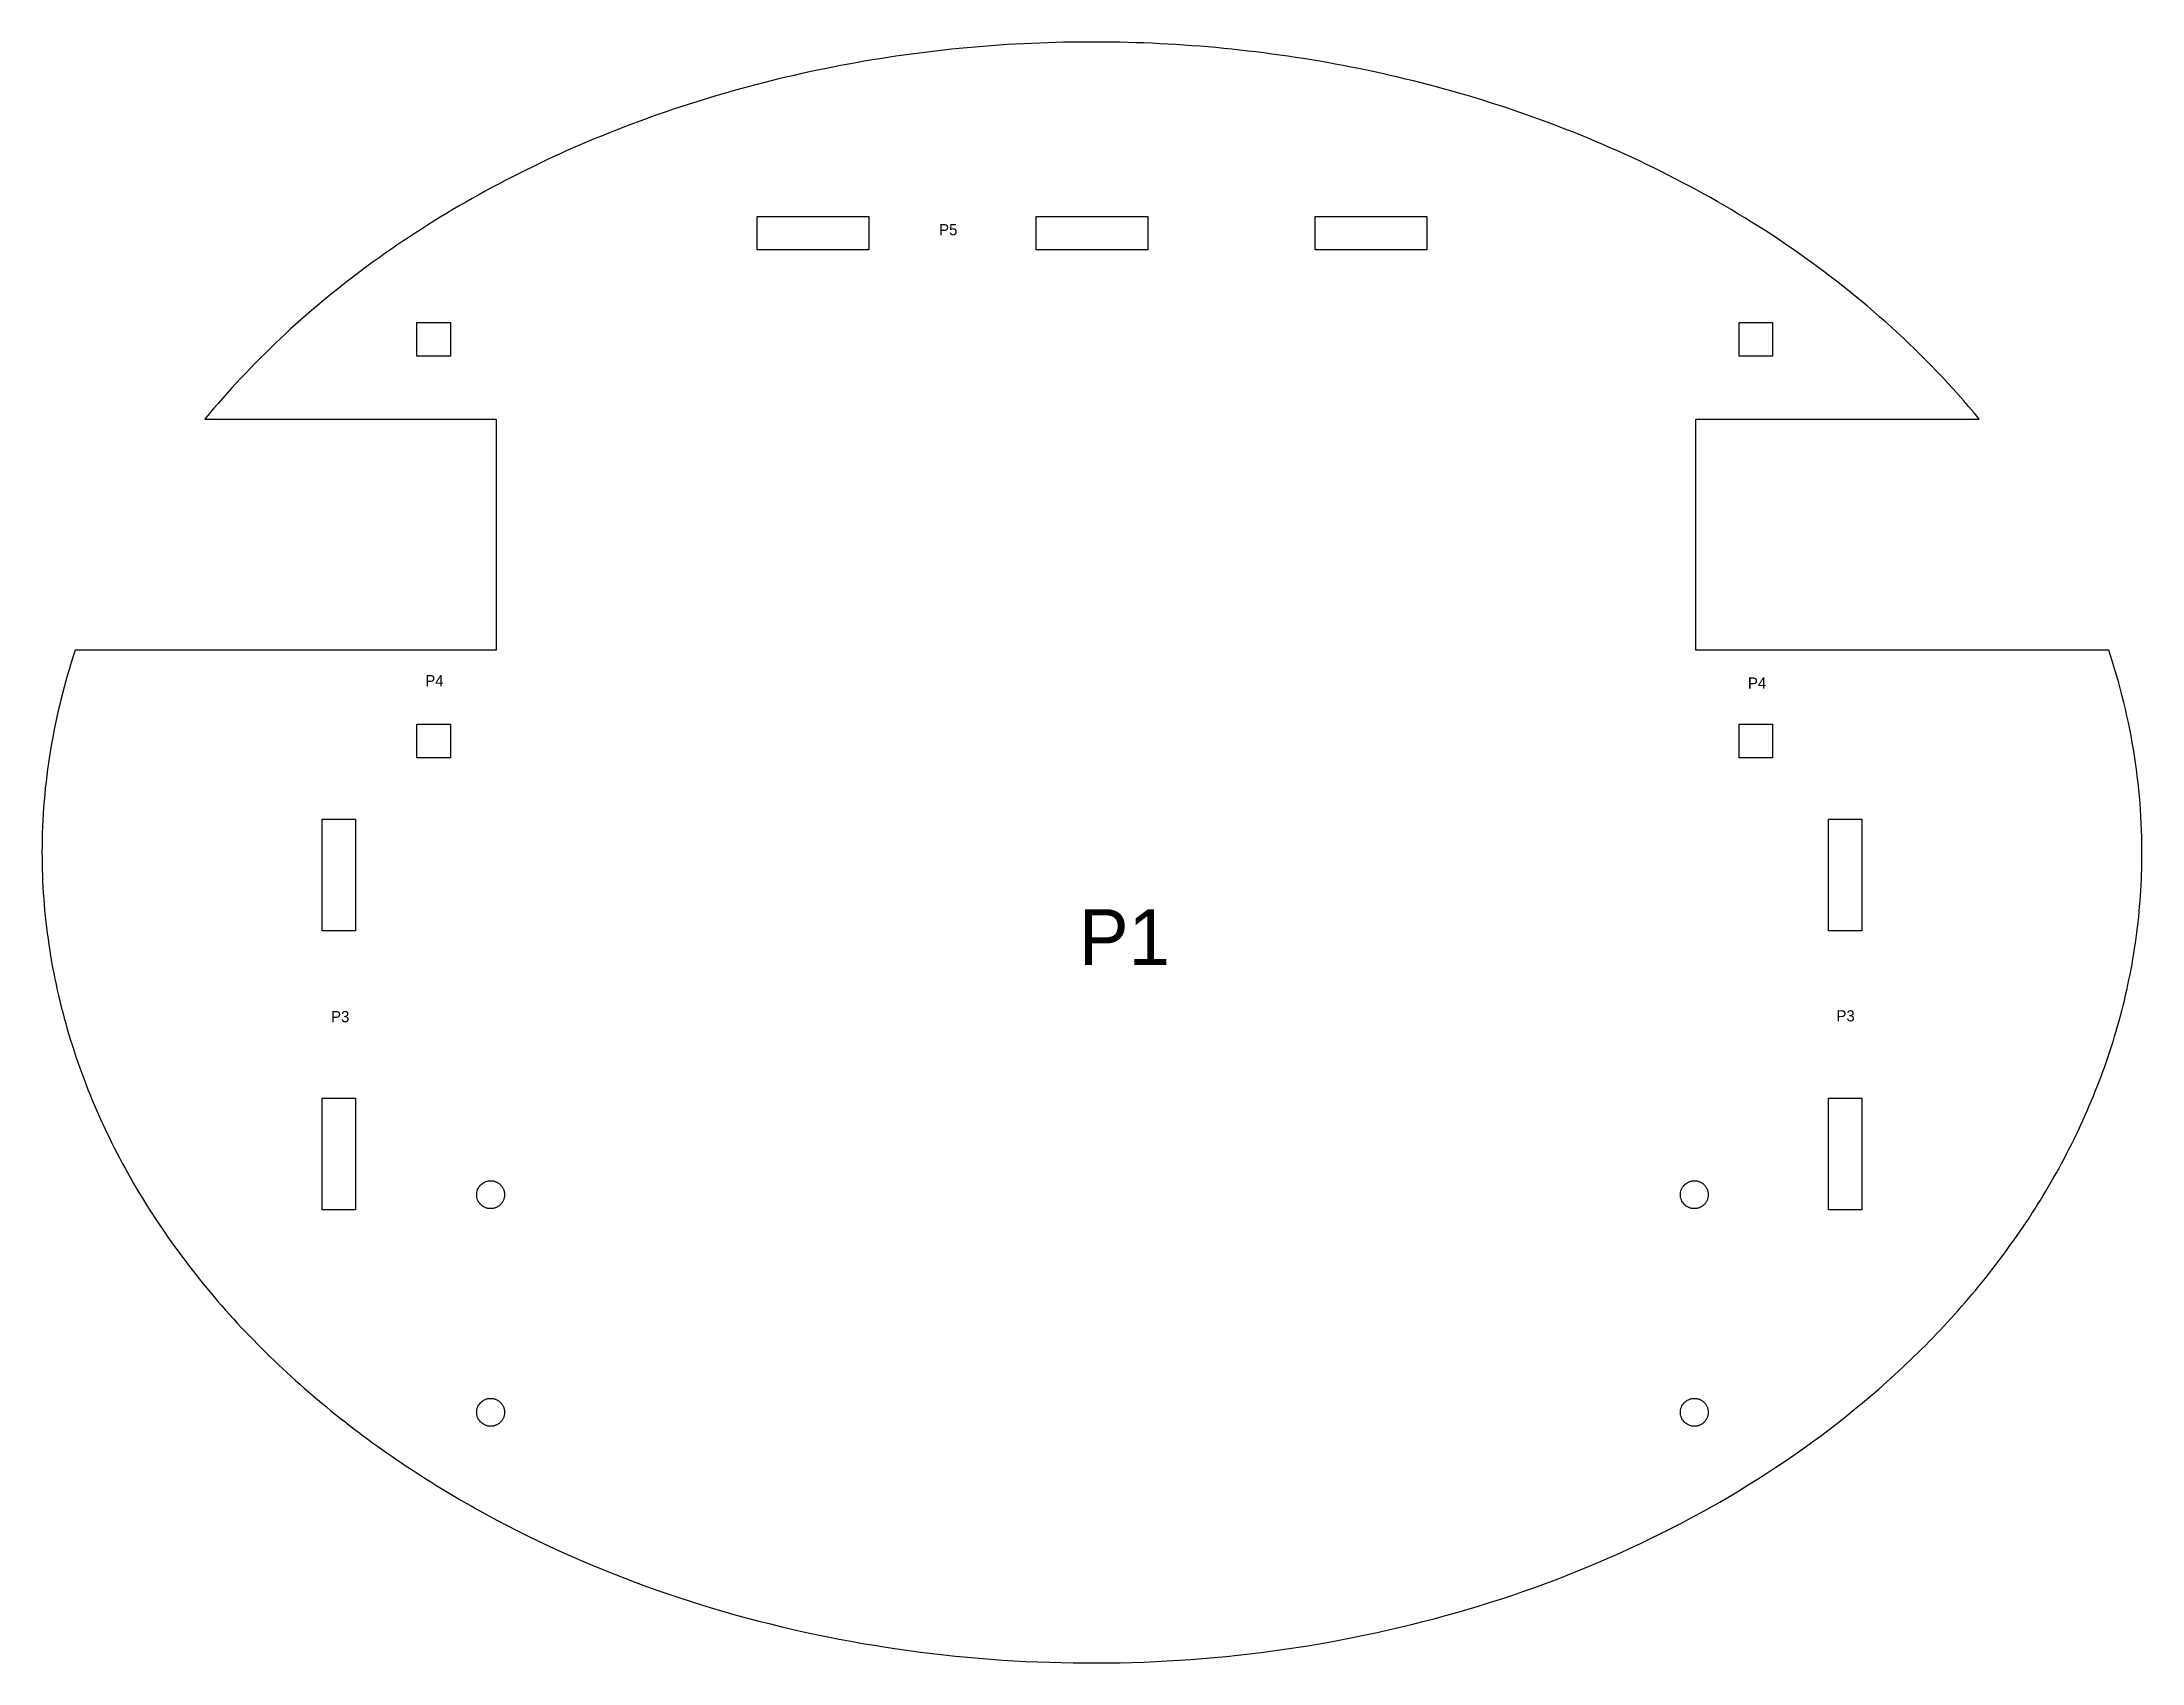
# Model space of a CAD drawing. Extents: x 6 to 383, y 13 to 303.
import ezdxf

# ---------------------------------------------------------------- set-up
doc = ezdxf.new("R2010")
doc.units = 0
doc.header["$MEASUREMENT"] = 0

msp = doc.modelspace()

# ---------------------------------------------------------------- linework, layer by layer
for p, q in [((163.44, 301.27), (162.02, 301.08)), ((164.87, 301.45), (163.44, 301.27)), ((166.3, 301.62), (164.87, 301.45)), ((167.72, 301.78), (166.3, 301.62)), ((169.15, 301.93), (167.72, 301.78)), ((170.58, 302.08), (169.15, 301.93)), ((172.01, 302.21), (170.58, 302.08)), ((173.45, 302.34), (172.01, 302.21)), ((174.88, 302.46), (173.45, 302.34)), ((176.31, 302.57), (174.88, 302.46)), ((177.75, 302.68), (176.31, 302.57)), ((179.18, 302.77), (177.75, 302.68)), ((180.62, 302.86), (179.18, 302.77)), ((182.06, 302.93), (180.62, 302.86)), ((183.5, 303), (182.06, 302.93)), ((184.93, 303.06), (183.5, 303)), ((186.37, 303.11), (184.93, 303.06)), ((187.81, 303.16), (186.37, 303.11)), ((189.25, 303.19), (187.81, 303.16)), ((190.69, 303.22), (189.25, 303.19)), ((192.13, 303.23), (190.69, 303.22)), ((193.57, 303.24), (192.13, 303.23)), ((195.01, 303.24), (193.57, 303.24)), ((196.45, 303.23), (195.01, 303.24)), ((197.89, 303.22), (196.45, 303.23)), ((199.33, 303.19), (197.89, 303.22)), ((200.77, 303.16), (199.33, 303.19)), ((202.21, 303.12), (200.77, 303.16)), ((203.65, 303.07), (202.21, 303.12)), ((205.09, 303.01), (203.65, 303.07)), ((206.53, 302.94), (205.09, 303.01)), ((207.97, 302.86), (206.53, 302.94)), ((209.41, 302.78), (207.97, 302.86)), ((210.84, 302.68), (209.41, 302.78)), ((212.28, 302.58), (210.84, 302.68)), ((213.71, 302.47), (212.28, 302.58)), ((215.15, 302.35), (213.71, 302.47)), ((216.58, 302.23), (215.15, 302.35)), ((218.02, 302.09), (216.58, 302.23)), ((219.45, 301.95), (218.02, 302.09)), ((220.88, 301.79), (219.45, 301.95)), ((222.31, 301.63), (220.88, 301.79)), ((223.74, 301.46), (222.31, 301.63)), ((225.17, 301.28), (223.74, 301.46)), ((226.59, 301.09), (225.17, 301.28)), ((142.33, 297.58), (140.95, 297.26)), ((143.72, 297.88), (142.33, 297.58)), ((145.11, 298.18), (143.72, 297.88)), ((146.5, 298.46), (145.11, 298.18)), ((147.9, 298.74), (146.5, 298.46)), ((149.3, 299.01), (147.9, 298.74)), ((150.7, 299.28), (149.3, 299.01)), ((152.11, 299.53), (150.7, 299.28)), ((153.51, 299.78), (152.11, 299.53)), ((154.93, 300.02), (153.51, 299.78)), ((156.34, 300.24), (154.93, 300.02)), ((157.76, 300.47), (156.34, 300.24)), ((159.18, 300.68), (157.76, 300.47)), ((160.6, 300.88), (159.18, 300.68)), ((162.02, 301.08), (160.6, 300.88)), ((228.02, 300.9), (226.59, 301.09)), ((229.44, 300.69), (228.02, 300.9)), ((230.86, 300.48), (229.44, 300.69)), ((232.28, 300.26), (230.86, 300.48)), ((233.7, 300.03), (232.28, 300.26)), ((235.12, 299.79), (233.7, 300.03)), ((236.53, 299.55), (235.12, 299.79)), ((237.95, 299.29), (236.53, 299.55)), ((239.36, 299.03), (237.95, 299.29)), ((240.77, 298.75), (239.36, 299.03)), ((242.17, 298.47), (240.77, 298.75)), ((243.58, 298.18), (242.17, 298.47)), ((244.98, 297.88), (243.58, 298.18)), ((246.38, 297.58), (244.98, 297.88)), ((247.78, 297.26), (246.38, 297.58)), ((127.33, 293.71), (125.99, 293.31)), ((128.68, 294.1), (127.33, 293.71)), ((130.03, 294.48), (128.68, 294.1)), ((131.38, 294.86), (130.03, 294.48)), ((132.74, 295.23), (131.38, 294.86)), ((134.1, 295.59), (132.74, 295.23)), ((135.46, 295.94), (134.1, 295.59)), ((136.83, 296.28), (135.46, 295.94)), ((138.2, 296.62), (136.83, 296.28)), ((139.57, 296.94), (138.2, 296.62)), ((140.95, 297.26), (139.57, 296.94)), ((249.18, 296.94), (247.78, 297.26)), ((250.57, 296.6), (249.18, 296.94)), ((251.97, 296.26), (250.57, 296.6)), ((253.36, 295.91), (251.97, 296.26)), ((254.75, 295.55), (253.36, 295.91)), ((256.13, 295.19), (254.75, 295.55)), ((257.52, 294.81), (256.13, 295.19)), ((258.9, 294.42), (257.52, 294.81)), ((260.28, 294.03), (258.9, 294.42)), ((261.66, 293.63), (260.28, 294.03)), ((263.04, 293.22), (261.66, 293.63)), ((115.43, 289.83), (114.13, 289.37)), ((116.73, 290.3), (115.43, 289.83)), ((118.04, 290.75), (116.73, 290.3)), ((119.36, 291.2), (118.04, 290.75)), ((120.68, 291.63), (119.36, 291.2)), ((122, 292.06), (120.68, 291.63)), ((123.33, 292.49), (122, 292.06)), ((124.66, 292.9), (123.33, 292.49)), ((125.99, 293.31), (124.66, 292.9)), ((264.41, 292.79), (263.04, 293.22)), ((265.78, 292.37), (264.41, 292.79)), ((267.15, 291.93), (265.78, 292.37)), ((268.51, 291.48), (267.15, 291.93)), ((269.87, 291.02), (268.51, 291.48)), ((271.23, 290.56), (269.87, 291.02)), ((272.59, 290.09), (271.23, 290.56)), ((273.94, 289.6), (272.59, 290.09)), ((106.42, 286.39), (105.15, 285.87)), ((107.69, 286.91), (106.42, 286.39)), ((108.97, 287.41), (107.69, 286.91)), ((110.25, 287.91), (108.97, 287.41)), ((111.54, 288.4), (110.25, 287.91)), ((112.83, 288.89), (111.54, 288.4)), ((114.13, 289.37), (112.83, 288.89)), ((275.29, 289.11), (273.94, 289.6)), ((276.63, 288.61), (275.29, 289.11)), ((277.97, 288.1), (276.63, 288.61)), ((279.31, 287.59), (277.97, 288.1)), ((280.65, 287.06), (279.31, 287.59)), ((281.98, 286.52), (280.65, 287.06)), ((283.3, 285.98), (281.98, 286.52)), ((97.66, 282.58), (96.43, 282.01)), ((98.9, 283.15), (97.66, 282.58)), ((100.14, 283.71), (98.9, 283.15)), ((101.38, 284.26), (100.14, 283.71)), ((102.64, 284.8), (101.38, 284.26)), ((103.89, 285.34), (102.64, 284.8)), ((105.15, 285.87), (103.89, 285.34)), ((284.63, 285.42), (283.3, 285.98)), ((285.95, 284.86), (284.63, 285.42)), ((287.26, 284.29), (285.95, 284.86)), ((288.57, 283.71), (287.26, 284.29)), ((289.88, 283.12), (288.57, 283.71)), ((291.18, 282.52), (289.88, 283.12)), ((292.48, 281.92), (291.18, 282.52)), ((90.36, 279.03), (89.17, 278.41)), ((91.56, 279.64), (90.36, 279.03)), ((92.77, 280.24), (91.56, 279.64)), ((93.99, 280.84), (92.77, 280.24)), ((95.21, 281.42), (93.99, 280.84)), ((96.43, 282.01), (95.21, 281.42)), ((293.77, 281.3), (292.48, 281.92)), ((295.06, 280.68), (293.77, 281.3)), ((296.35, 280.04), (295.06, 280.68)), ((297.63, 279.4), (296.35, 280.04)), ((298.9, 278.75), (297.63, 279.4)), ((300.17, 278.09), (298.9, 278.75)), ((83.27, 275.21), (82.11, 274.55)), ((84.44, 275.86), (83.27, 275.21)), ((85.61, 276.51), (84.44, 275.86)), ((86.79, 277.15), (85.61, 276.51)), ((87.97, 277.78), (86.79, 277.15)), ((89.17, 278.41), (87.97, 277.78)), ((301.44, 277.42), (300.17, 278.09)), ((302.7, 276.74), (301.44, 277.42)), ((303.95, 276.05), (302.7, 276.74)), ((305.2, 275.35), (303.95, 276.05)), ((306.44, 274.65), (305.2, 275.35)), ((76.39, 271.13), (75.27, 270.43)), ((77.52, 271.83), (76.39, 271.13)), ((78.66, 272.52), (77.52, 271.83)), ((79.8, 273.2), (78.66, 272.52)), ((80.95, 273.88), (79.8, 273.2)), ((82.11, 274.55), (80.95, 273.88)), ((134.36, 265.97), (134.36, 271.97)), ((134.36, 271.97), (154.36, 271.97)), ((154.36, 271.97), (154.36, 265.97)), ((184.36, 265.97), (184.36, 271.97)), ((184.36, 271.97), (204.36, 271.97)), ((204.36, 271.97), (204.36, 265.97)), ((234.36, 265.97), (234.36, 271.97)), ((234.36, 271.97), (254.36, 271.97)), ((254.36, 271.97), (254.36, 265.97)), ((307.68, 273.93), (306.44, 274.65)), ((308.91, 273.21), (307.68, 273.93)), ((310.14, 272.47), (308.91, 273.21)), ((311.36, 271.73), (310.14, 272.47)), ((312.58, 270.98), (311.36, 271.73)), ((70.86, 267.56), (69.77, 266.82)), ((71.95, 268.29), (70.86, 267.56)), ((73.05, 269.01), (71.95, 268.29)), ((74.16, 269.72), (73.05, 269.01)), ((75.27, 270.43), (74.16, 269.72)), ((313.79, 270.22), (312.58, 270.98)), ((314.99, 269.45), (313.79, 270.22)), ((316.19, 268.67), (314.99, 269.45)), ((317.38, 267.88), (316.19, 268.67)), ((318.57, 267.08), (317.38, 267.88)), ((65.51, 263.83), (64.47, 263.06)), ((66.57, 264.58), (65.51, 263.83)), ((67.63, 265.34), (66.57, 264.58)), ((68.7, 266.08), (67.63, 265.34)), ((69.77, 266.82), (68.7, 266.08)), ((154.36, 265.97), (134.36, 265.97)), ((204.36, 265.97), (184.36, 265.97)), ((254.36, 265.97), (234.36, 265.97)), ((319.75, 266.28), (318.57, 267.08)), ((320.92, 265.46), (319.75, 266.28)), ((322.08, 264.64), (320.92, 265.46)), ((323.24, 263.8), (322.08, 264.64)), ((324.39, 262.96), (323.24, 263.8)), ((60.36, 259.95), (59.36, 259.15)), ((61.38, 260.73), (60.36, 259.95)), ((62.4, 261.52), (61.38, 260.73)), ((63.43, 262.29), (62.4, 261.52)), ((64.47, 263.06), (63.43, 262.29)), ((325.54, 262.11), (324.39, 262.96)), ((326.68, 261.24), (325.54, 262.11)), ((327.81, 260.37), (326.68, 261.24)), ((328.93, 259.49), (327.81, 260.37)), ((56.39, 256.74), (55.42, 255.92)), ((57.37, 257.55), (56.39, 256.74)), ((58.36, 258.35), (57.37, 257.55)), ((59.36, 259.15), (58.36, 258.35)), ((330.05, 258.6), (328.93, 259.49)), ((331.16, 257.71), (330.05, 258.6)), ((332.26, 256.8), (331.16, 257.71)), ((333.35, 255.88), (332.26, 256.8)), ((51.6, 252.6), (50.67, 251.76)), ((52.54, 253.44), (51.6, 252.6)), ((53.49, 254.27), (52.54, 253.44)), ((54.45, 255.1), (53.49, 254.27)), ((55.42, 255.92), (54.45, 255.1)), ((73.36, 246.97), (73.36, 252.97)), ((73.36, 252.97), (79.36, 252.97)), ((79.36, 252.97), (79.36, 246.97)), ((310.36, 246.97), (310.36, 252.97)), ((310.36, 252.97), (316.36, 252.97)), ((316.36, 252.97), (316.36, 246.97)), ((334.44, 254.96), (333.35, 255.88)), ((335.51, 254.02), (334.44, 254.96)), ((336.58, 253.08), (335.51, 254.02)), ((337.64, 252.13), (336.58, 253.08)), ((47.93, 249.19), (47.03, 248.33)), ((48.83, 250.05), (47.93, 249.19)), ((49.75, 250.91), (48.83, 250.05)), ((50.67, 251.76), (49.75, 250.91)), ((338.69, 251.17), (337.64, 252.13)), ((339.74, 250.2), (338.69, 251.17)), ((340.77, 249.22), (339.74, 250.2)), ((341.79, 248.23), (340.77, 249.22)), ((43.52, 244.81), (42.67, 243.92)), ((44.39, 245.7), (43.52, 244.81)), ((45.26, 246.58), (44.39, 245.7)), ((46.14, 247.45), (45.26, 246.58)), ((47.03, 248.33), (46.14, 247.45)), ((79.36, 246.97), (73.36, 246.97)), ((316.36, 246.97), (310.36, 246.97)), ((342.81, 247.23), (341.79, 248.23)), ((343.82, 246.22), (342.81, 247.23)), ((344.81, 245.21), (343.82, 246.22)), ((345.8, 244.18), (344.81, 245.21)), ((40.15, 241.21), (39.33, 240.3)), ((40.98, 242.12), (40.15, 241.21)), ((41.82, 243.02), (40.98, 242.12)), ((42.67, 243.92), (41.82, 243.02)), ((346.78, 243.15), (345.8, 244.18)), ((347.75, 242.11), (346.78, 243.15)), ((348.71, 241.06), (347.75, 242.11)), ((349.66, 240), (348.71, 241.06)), ((36.93, 237.54), (36.14, 236.6)), ((37.72, 238.46), (36.93, 237.54)), ((38.52, 239.38), (37.72, 238.46)), ((39.33, 240.3), (38.52, 239.38)), ((350.6, 238.93), (349.66, 240)), ((351.53, 237.85), (350.6, 238.93)), ((352.45, 236.76), (351.53, 237.85)), ((36.14, 236.6), (35.37, 235.67)), ((35.37, 235.67), (87.58, 235.67)), ((87.58, 235.67), (87.58, 194.26)), ((302.58, 194.26), (302.58, 235.67)), ((302.58, 235.67), (353.35, 235.67)), ((353.35, 235.67), (352.45, 236.76)), ((11.42, 192.05), (11.08, 190.95)), ((11.77, 193.16), (11.42, 192.05)), ((12.13, 194.26), (11.77, 193.16)), ((87.58, 194.26), (12.13, 194.26)), ((376.59, 194.26), (302.58, 194.26)), ((376.97, 193.1), (376.59, 194.26)), ((377.34, 191.93), (376.97, 193.1)), ((10.43, 188.73), (10.12, 187.62)), ((10.75, 189.84), (10.43, 188.73)), ((11.08, 190.95), (10.75, 189.84)), ((377.7, 190.76), (377.34, 191.93)), ((378.05, 189.59), (377.7, 190.76)), ((378.38, 188.41), (378.05, 189.59)), ((378.7, 187.23), (378.38, 188.41)), ((9.54, 185.38), (9.27, 184.26)), ((9.83, 186.5), (9.54, 185.38)), ((10.12, 187.62), (9.83, 186.5)), ((379.01, 186.04), (378.7, 187.23)), ((379.31, 184.85), (379.01, 186.04)), ((379.59, 183.66), (379.31, 184.85)), ((8.52, 180.89), (8.29, 179.76)), ((8.76, 182.02), (8.52, 180.89)), ((9.01, 183.14), (8.76, 182.02)), ((9.27, 184.26), (9.01, 183.14)), ((73.36, 174.97), (73.36, 180.97)), ((73.36, 180.97), (79.36, 180.97)), ((79.36, 180.97), (79.36, 174.97)), ((310.36, 174.97), (310.36, 180.97)), ((310.36, 180.97), (316.36, 180.97)), ((316.36, 180.97), (316.36, 174.97)), ((379.86, 182.47), (379.59, 183.66)), ((380.12, 181.28), (379.86, 182.47)), ((380.37, 180.09), (380.12, 181.28)), ((7.87, 177.5), (7.68, 176.37)), ((8.08, 178.63), (7.87, 177.5)), ((8.29, 179.76), (8.08, 178.63)), ((380.6, 178.89), (380.37, 180.09)), ((380.82, 177.69), (380.6, 178.89)), ((381.03, 176.49), (380.82, 177.69)), ((7.32, 174.09), (7.17, 172.95)), ((7.49, 175.23), (7.32, 174.09)), ((7.68, 176.37), (7.49, 175.23)), ((79.36, 174.97), (73.36, 174.97)), ((316.36, 174.97), (310.36, 174.97)), ((381.22, 175.29), (381.03, 176.49)), ((381.4, 174.09), (381.22, 175.29)), ((381.57, 172.89), (381.4, 174.09)), ((6.76, 169.52), (6.65, 168.38)), ((6.88, 170.67), (6.76, 169.52)), ((7.02, 171.81), (6.88, 170.67)), ((7.17, 172.95), (7.02, 171.81)), ((381.72, 171.68), (381.57, 172.89)), ((381.86, 170.48), (381.72, 171.68)), ((381.99, 169.27), (381.86, 170.48)), ((6.46, 166.08), (6.38, 164.93)), ((6.54, 167.23), (6.46, 166.08)), ((6.65, 168.38), (6.54, 167.23)), ((382.11, 168.06), (381.99, 169.27)), ((382.21, 166.85), (382.11, 168.06)), ((382.3, 165.64), (382.21, 166.85)), ((382.38, 164.43), (382.3, 165.64)), ((6.26, 162.63), (6.22, 161.47)), ((6.31, 163.78), (6.26, 162.63)), ((6.38, 164.93), (6.31, 163.78)), ((56.36, 143.97), (56.36, 163.97)), ((56.36, 163.97), (62.36, 163.97)), ((62.36, 163.97), (62.36, 143.97)), ((326.36, 143.97), (326.36, 163.97)), ((326.36, 163.97), (332.36, 163.97)), ((332.36, 163.97), (332.36, 143.97)), ((382.44, 163.22), (382.38, 164.43)), ((382.49, 162.01), (382.44, 163.22)), ((382.53, 160.8), (382.49, 162.01)), ((6.17, 159.16), (6.16, 158)), ((6.19, 160.31), (6.17, 159.16)), ((6.22, 161.47), (6.19, 160.31)), ((382.55, 159.58), (382.53, 160.8)), ((382.56, 158.37), (382.55, 159.58)), ((382.56, 157.15), (382.56, 158.37)), ((6.16, 158), (6.17, 156.97)), ((6.17, 156.97), (6.18, 155.94)), ((6.18, 155.94), (6.21, 154.9)), ((6.21, 154.9), (6.24, 153.86)), ((382.49, 154.04), (382.52, 154.99)), ((382.52, 154.99), (382.54, 155.94)), ((382.54, 155.94), (382.56, 157.15)), ((6.24, 153.86), (6.28, 152.82)), ((6.28, 152.82), (6.34, 151.78)), ((6.34, 151.78), (6.4, 150.74)), ((6.4, 150.74), (6.47, 149.71)), ((382.29, 150.24), (382.35, 151.19)), ((382.35, 151.19), (382.41, 152.14)), ((382.41, 152.14), (382.45, 153.09)), ((382.45, 153.09), (382.49, 154.04)), ((6.47, 149.71), (6.55, 148.67)), ((6.55, 148.67), (6.64, 147.64)), ((6.64, 147.64), (6.74, 146.61)), ((381.97, 146.46), (382.06, 147.4)), ((382.06, 147.4), (382.14, 148.35)), ((382.14, 148.35), (382.22, 149.29)), ((382.22, 149.29), (382.29, 150.24)), ((6.74, 146.61), (6.85, 145.58)), ((6.85, 145.58), (6.97, 144.55)), ((6.97, 144.55), (7.1, 143.52)), ((7.1, 143.52), (7.24, 142.5)), ((62.36, 143.97), (56.36, 143.97)), ((332.36, 143.97), (326.36, 143.97)), ((381.51, 142.69), (381.64, 143.63)), ((381.64, 143.63), (381.75, 144.57)), ((381.75, 144.57), (381.86, 145.51)), ((381.86, 145.51), (381.97, 146.46)), ((7.24, 142.5), (7.39, 141.47)), ((7.39, 141.47), (7.54, 140.45)), ((7.54, 140.45), (7.71, 139.43)), ((7.71, 139.43), (7.88, 138.41)), ((380.93, 138.94), (381.09, 139.87)), ((381.09, 139.87), (381.24, 140.81)), ((381.24, 140.81), (381.38, 141.75)), ((381.38, 141.75), (381.51, 142.69)), ((7.88, 138.41), (8.07, 137.4)), ((8.07, 137.4), (8.26, 136.38)), ((8.26, 136.38), (8.47, 135.37)), ((380.23, 135.2), (380.41, 136.13)), ((380.41, 136.13), (380.59, 137.07)), ((380.59, 137.07), (380.77, 138)), ((380.77, 138), (380.93, 138.94)), ((8.47, 135.37), (8.68, 134.36)), ((8.68, 134.36), (8.9, 133.35)), ((8.9, 133.35), (9.13, 132.34)), ((9.13, 132.34), (9.37, 131.33)), ((379.4, 131.49), (379.62, 132.42)), ((379.62, 132.42), (379.83, 133.34)), ((379.83, 133.34), (380.03, 134.27)), ((380.03, 134.27), (380.23, 135.2)), ((9.37, 131.33), (9.61, 130.33)), ((9.61, 130.33), (9.87, 129.33)), ((9.87, 129.33), (10.14, 128.33)), ((10.14, 128.33), (10.41, 127.33)), ((378.44, 127.8), (378.69, 128.72)), ((378.69, 128.72), (378.93, 129.64)), ((378.93, 129.64), (379.17, 130.57)), ((379.17, 130.57), (379.4, 131.49)), ((10.41, 127.33), (10.7, 126.34)), ((10.7, 126.34), (10.99, 125.34)), ((10.99, 125.34), (11.29, 124.35)), ((11.29, 124.35), (11.6, 123.36)), ((377.37, 124.15), (377.65, 125.06)), ((377.65, 125.06), (377.92, 125.97)), ((377.92, 125.97), (378.19, 126.89)), ((378.19, 126.89), (378.44, 127.8)), ((11.6, 123.36), (11.92, 122.38)), ((11.92, 122.38), (12.25, 121.39)), ((12.25, 121.39), (12.58, 120.41)), ((375.87, 119.64), (376.19, 120.54)), ((376.19, 120.54), (376.49, 121.44)), ((376.49, 121.44), (376.79, 122.34)), ((376.79, 122.34), (377.09, 123.25)), ((377.09, 123.25), (377.37, 124.15)), ((12.58, 120.41), (12.93, 119.43)), ((12.93, 119.43), (13.28, 118.45)), ((13.28, 118.45), (13.65, 117.48)), ((13.65, 117.48), (14.02, 116.51)), ((374.54, 116.08), (374.89, 116.97)), ((374.89, 116.97), (375.22, 117.86)), ((375.22, 117.86), (375.55, 118.75)), ((375.55, 118.75), (375.87, 119.64)), ((14.02, 116.51), (14.4, 115.54)), ((14.4, 115.54), (14.79, 114.57)), ((14.79, 114.57), (15.18, 113.61)), ((15.18, 113.61), (15.59, 112.65)), ((56.36, 93.97), (56.36, 113.97)), ((56.36, 113.97), (62.36, 113.97)), ((62.36, 113.97), (62.36, 93.97)), ((326.36, 93.97), (326.36, 113.97)), ((326.36, 113.97), (332.36, 113.97)), ((332.36, 113.97), (332.36, 93.97)), ((373.1, 112.57), (373.47, 113.44)), ((373.47, 113.44), (373.84, 114.32)), ((373.84, 114.32), (374.19, 115.2)), ((374.19, 115.2), (374.54, 116.08)), ((15.59, 112.65), (16, 111.69)), ((16, 111.69), (16.42, 110.73)), ((16.42, 110.73), (16.85, 109.78)), ((16.85, 109.78), (17.29, 108.84)), ((371.56, 109.09), (371.95, 109.96)), ((371.95, 109.96), (372.34, 110.82)), ((372.34, 110.82), (372.73, 111.69)), ((372.73, 111.69), (373.1, 112.57)), ((17.29, 108.84), (17.73, 107.9)), ((17.73, 107.9), (18.18, 106.96)), ((18.18, 106.96), (18.64, 106.02)), ((18.64, 106.02), (19.11, 105.09)), ((369.47, 104.81), (369.9, 105.66)), ((369.9, 105.66), (370.33, 106.52)), ((370.33, 106.52), (370.74, 107.37)), ((370.74, 107.37), (371.15, 108.23)), ((371.15, 108.23), (371.56, 109.09)), ((19.11, 105.09), (19.58, 104.17)), ((19.58, 104.17), (20.07, 103.25)), ((20.07, 103.25), (20.56, 102.33)), ((20.56, 102.33), (21.05, 101.42)), ((367.69, 101.45), (368.15, 102.28)), ((368.15, 102.28), (368.59, 103.12)), ((368.59, 103.12), (369.04, 103.97)), ((369.04, 103.97), (369.47, 104.81)), ((21.05, 101.42), (21.56, 100.51)), ((21.56, 100.51), (22.07, 99.6)), ((22.07, 99.6), (22.58, 98.7)), ((22.58, 98.7), (23.11, 97.8)), ((84.35, 97.81), (84.47, 98.01)), ((84.47, 98.01), (84.61, 98.21)), ((84.61, 98.21), (84.76, 98.38)), ((84.76, 98.38), (84.93, 98.55)), ((84.93, 98.55), (85.11, 98.7)), ((85.11, 98.7), (85.31, 98.82)), ((85.31, 98.82), (85.52, 98.93)), ((85.52, 98.93), (85.62, 98.98)), ((85.62, 98.98), (85.74, 99.02)), ((85.74, 99.02), (85.85, 99.06)), ((85.85, 99.06), (85.96, 99.09)), ((85.96, 99.09), (86.08, 99.12)), ((86.08, 99.12), (86.2, 99.14)), ((86.2, 99.14), (86.31, 99.15)), ((86.31, 99.15), (86.43, 99.16)), ((86.43, 99.16), (86.54, 99.17)), ((86.54, 99.17), (86.67, 99.17)), ((86.67, 99.17), (86.78, 99.16)), ((86.78, 99.16), (86.9, 99.15)), ((86.9, 99.15), (87.01, 99.13)), ((87.01, 99.13), (87.13, 99.11)), ((87.13, 99.11), (87.25, 99.08)), ((87.25, 99.08), (87.36, 99.04)), ((87.36, 99.04), (87.47, 99)), ((87.47, 99), (87.58, 98.96)), ((87.58, 98.96), (87.69, 98.91)), ((87.69, 98.91), (87.79, 98.85)), ((87.79, 98.85), (87.89, 98.79)), ((87.89, 98.79), (87.99, 98.73)), ((87.99, 98.73), (88.09, 98.66)), ((88.09, 98.66), (88.18, 98.59)), ((88.18, 98.59), (88.27, 98.51)), ((88.27, 98.51), (88.35, 98.43)), ((88.35, 98.43), (88.43, 98.34)), ((88.43, 98.34), (88.51, 98.25)), ((88.51, 98.25), (88.58, 98.16)), ((88.58, 98.16), (88.65, 98.06)), ((88.65, 98.06), (88.71, 97.96)), ((88.71, 97.96), (88.78, 97.86)), ((300.1, 97.81), (300.22, 98.01)), ((300.22, 98.01), (300.36, 98.21)), ((300.36, 98.21), (300.51, 98.38)), ((300.51, 98.38), (300.68, 98.55)), ((300.68, 98.55), (300.86, 98.7)), ((300.86, 98.7), (301.06, 98.82)), ((301.06, 98.82), (301.27, 98.93)), ((301.27, 98.93), (301.37, 98.98)), ((301.37, 98.98), (301.49, 99.02)), ((301.49, 99.02), (301.6, 99.06)), ((301.6, 99.06), (301.71, 99.09)), ((301.71, 99.09), (301.83, 99.12)), ((301.83, 99.12), (301.95, 99.14)), ((301.95, 99.14), (302.06, 99.15)), ((302.06, 99.15), (302.18, 99.16)), ((302.18, 99.16), (302.3, 99.17)), ((302.3, 99.17), (302.42, 99.17)), ((302.42, 99.17), (302.53, 99.16)), ((302.53, 99.16), (302.65, 99.15)), ((302.65, 99.15), (302.76, 99.13)), ((302.76, 99.13), (302.88, 99.11)), ((302.88, 99.11), (303, 99.08)), ((303, 99.08), (303.11, 99.04)), ((303.11, 99.04), (303.22, 99)), ((303.22, 99), (303.33, 98.96)), ((303.33, 98.96), (303.44, 98.91)), ((303.44, 98.91), (303.54, 98.85)), ((303.54, 98.85), (303.64, 98.79)), ((303.64, 98.79), (303.74, 98.73)), ((303.74, 98.73), (303.84, 98.66)), ((303.84, 98.66), (303.93, 98.59)), ((303.93, 98.59), (304.02, 98.51)), ((304.02, 98.51), (304.11, 98.43)), ((304.11, 98.43), (304.18, 98.34)), ((304.18, 98.34), (304.26, 98.25)), ((304.26, 98.25), (304.33, 98.16)), ((304.33, 98.16), (304.4, 98.06)), ((304.4, 98.06), (304.46, 97.96)), ((304.46, 97.96), (304.53, 97.86)), ((365.33, 97.32), (365.81, 98.14)), ((365.81, 98.14), (366.29, 98.96)), ((366.29, 98.96), (366.76, 99.79)), ((366.76, 99.79), (367.23, 100.61)), ((367.23, 100.61), (367.69, 101.45)), ((23.11, 97.8), (23.64, 96.91)), ((23.64, 96.91), (24.18, 96.02)), ((24.18, 96.02), (24.73, 95.14)), ((24.73, 95.14), (25.28, 94.26)), ((25.28, 94.26), (25.84, 93.38)), ((84.08, 96.67), (84.09, 96.91)), ((84.09, 96.43), (84.08, 96.67)), ((84.09, 96.91), (84.12, 97.14)), ((84.12, 96.2), (84.09, 96.43)), ((84.12, 97.14), (84.18, 97.37)), ((84.18, 95.97), (84.12, 96.2)), ((84.18, 97.37), (84.25, 97.59)), ((84.25, 95.75), (84.18, 95.97)), ((84.25, 97.59), (84.35, 97.81)), ((84.35, 95.53), (84.25, 95.75)), ((84.47, 95.33), (84.35, 95.53)), ((84.61, 95.13), (84.47, 95.33)), ((84.76, 94.96), (84.61, 95.13)), ((84.93, 94.79), (84.76, 94.96)), ((85.11, 94.64), (84.93, 94.79)), ((85.31, 94.52), (85.11, 94.64)), ((85.52, 94.41), (85.31, 94.52)), ((85.62, 94.36), (85.52, 94.41)), ((85.74, 94.32), (85.62, 94.36)), ((85.85, 94.28), (85.74, 94.32)), ((85.96, 94.25), (85.85, 94.28)), ((86.08, 94.22), (85.96, 94.25)), ((86.2, 94.2), (86.08, 94.22)), ((86.31, 94.19), (86.2, 94.2)), ((86.43, 94.18), (86.31, 94.19)), ((86.54, 94.17), (86.43, 94.18)), ((86.67, 94.17), (86.54, 94.17)), ((86.78, 94.18), (86.67, 94.17)), ((86.9, 94.19), (86.78, 94.18)), ((87.01, 94.21), (86.9, 94.19)), ((87.13, 94.23), (87.01, 94.21)), ((87.25, 94.26), (87.13, 94.23)), ((87.36, 94.3), (87.25, 94.26)), ((87.47, 94.34), (87.36, 94.3)), ((87.58, 94.38), (87.47, 94.34)), ((87.69, 94.43), (87.58, 94.38)), ((87.79, 94.49), (87.69, 94.43)), ((87.89, 94.55), (87.79, 94.49)), ((87.99, 94.61), (87.89, 94.55)), ((88.09, 94.68), (87.99, 94.61)), ((88.18, 94.75), (88.09, 94.68)), ((88.27, 94.83), (88.18, 94.75)), ((88.35, 94.91), (88.27, 94.83)), ((88.43, 95), (88.35, 94.91)), ((88.51, 95.09), (88.43, 95)), ((88.58, 95.18), (88.51, 95.09)), ((88.65, 95.28), (88.58, 95.18)), ((88.71, 95.38), (88.65, 95.28)), ((88.78, 95.48), (88.71, 95.38)), ((88.78, 97.86), (88.83, 97.76)), ((88.83, 95.58), (88.78, 95.48)), ((88.83, 97.76), (88.88, 97.65)), ((88.88, 95.7), (88.83, 95.58)), ((88.88, 97.65), (88.92, 97.54)), ((88.92, 95.8), (88.88, 95.7)), ((88.92, 97.54), (88.96, 97.42)), ((88.96, 95.92), (88.92, 95.8)), ((88.96, 97.42), (88.99, 97.31)), ((88.99, 96.03), (88.96, 95.92)), ((88.99, 97.31), (89.02, 97.2)), ((89.02, 96.14), (88.99, 96.03)), ((89.02, 97.2), (89.04, 97.08)), ((89.04, 96.26), (89.02, 96.14)), ((89.04, 97.08), (89.06, 96.96)), ((89.06, 96.38), (89.04, 96.26)), ((89.06, 96.96), (89.07, 96.85)), ((89.07, 96.49), (89.06, 96.38)), ((89.07, 96.85), (89.07, 96.73)), ((89.07, 96.73), (89.07, 96.61)), ((89.07, 96.61), (89.07, 96.49)), ((299.83, 96.67), (299.84, 96.91)), ((299.84, 96.43), (299.83, 96.67)), ((299.84, 96.91), (299.87, 97.14)), ((299.87, 96.2), (299.84, 96.43)), ((299.87, 97.14), (299.93, 97.37)), ((299.93, 95.97), (299.87, 96.2)), ((299.93, 97.37), (300, 97.59)), ((300, 95.75), (299.93, 95.97)), ((300, 97.59), (300.1, 97.81)), ((300.1, 95.53), (300, 95.75)), ((300.22, 95.33), (300.1, 95.53)), ((300.36, 95.13), (300.22, 95.33)), ((300.51, 94.96), (300.36, 95.13)), ((300.68, 94.79), (300.51, 94.96)), ((300.86, 94.64), (300.68, 94.79)), ((301.06, 94.52), (300.86, 94.64)), ((301.27, 94.41), (301.06, 94.52)), ((301.37, 94.36), (301.27, 94.41)), ((301.49, 94.32), (301.37, 94.36)), ((301.6, 94.28), (301.49, 94.32)), ((301.71, 94.25), (301.6, 94.28)), ((301.83, 94.22), (301.71, 94.25)), ((301.95, 94.2), (301.83, 94.22)), ((302.06, 94.19), (301.95, 94.2)), ((302.18, 94.18), (302.06, 94.19)), ((302.3, 94.17), (302.18, 94.18)), ((302.42, 94.17), (302.3, 94.17)), ((302.53, 94.18), (302.42, 94.17)), ((302.65, 94.19), (302.53, 94.18)), ((302.76, 94.21), (302.65, 94.19)), ((302.88, 94.23), (302.76, 94.21)), ((303, 94.26), (302.88, 94.23)), ((303.11, 94.3), (303, 94.26)), ((303.22, 94.34), (303.11, 94.3)), ((303.33, 94.38), (303.22, 94.34)), ((303.44, 94.43), (303.33, 94.38)), ((303.54, 94.49), (303.44, 94.43)), ((303.64, 94.55), (303.54, 94.49)), ((303.74, 94.61), (303.64, 94.55)), ((303.84, 94.68), (303.74, 94.61)), ((303.93, 94.75), (303.84, 94.68)), ((304.02, 94.83), (303.93, 94.75)), ((304.11, 94.91), (304.02, 94.83)), ((304.18, 95), (304.11, 94.91)), ((304.26, 95.09), (304.18, 95)), ((304.33, 95.18), (304.26, 95.09)), ((304.4, 95.28), (304.33, 95.18)), ((304.46, 95.38), (304.4, 95.28)), ((304.53, 95.48), (304.46, 95.38)), ((304.53, 97.86), (304.58, 97.76)), ((304.58, 95.59), (304.53, 95.48)), ((304.58, 97.76), (304.63, 97.65)), ((304.63, 95.69), (304.58, 95.59)), ((304.63, 97.65), (304.67, 97.54)), ((304.67, 95.8), (304.63, 95.69)), ((304.67, 97.54), (304.71, 97.42)), ((304.71, 95.92), (304.67, 95.8)), ((304.71, 97.42), (304.74, 97.31)), ((304.74, 96.03), (304.71, 95.92)), ((304.74, 97.31), (304.77, 97.2)), ((304.77, 96.14), (304.74, 96.03)), ((304.77, 97.2), (304.79, 97.08)), ((304.79, 96.26), (304.77, 96.14)), ((304.79, 97.08), (304.81, 96.96)), ((304.81, 96.38), (304.79, 96.26)), ((304.81, 96.96), (304.82, 96.85)), ((304.82, 96.49), (304.81, 96.38)), ((304.82, 96.85), (304.82, 96.73)), ((304.82, 96.73), (304.82, 96.61)), ((304.82, 96.61), (304.82, 96.49)), ((363.34, 94.08), (363.84, 94.89)), ((363.84, 94.89), (364.34, 95.69)), ((364.34, 95.69), (364.84, 96.51)), ((364.84, 96.51), (365.33, 97.32)), ((25.84, 93.38), (26.41, 92.51)), ((26.41, 92.51), (26.98, 91.64)), ((26.98, 91.64), (27.56, 90.78)), ((27.56, 90.78), (28.15, 89.92)), ((62.36, 93.97), (56.36, 93.97)), ((332.36, 93.97), (326.36, 93.97)), ((360.72, 90.12), (361.25, 90.91)), ((361.25, 90.91), (361.78, 91.7)), ((361.78, 91.7), (362.31, 92.49)), ((362.31, 92.49), (362.82, 93.28)), ((362.82, 93.28), (363.34, 94.08)), ((28.15, 89.92), (28.74, 89.07)), ((28.74, 89.07), (29.34, 88.22)), ((29.34, 88.22), (29.94, 87.37)), ((29.94, 87.37), (30.56, 86.53)), ((357.97, 86.25), (358.53, 87.02)), ((358.53, 87.02), (359.08, 87.79)), ((359.08, 87.79), (359.63, 88.56)), ((359.63, 88.56), (360.18, 89.34)), ((360.18, 89.34), (360.72, 90.12)), ((30.56, 86.53), (31.17, 85.69)), ((31.17, 85.69), (31.8, 84.86)), ((31.8, 84.86), (32.43, 84.03)), ((32.43, 84.03), (33.07, 83.21)), ((33.07, 83.21), (33.71, 82.39)), ((355.09, 82.48), (355.67, 83.22)), ((355.67, 83.22), (356.26, 83.98)), ((356.26, 83.98), (356.83, 84.73)), ((356.83, 84.73), (357.4, 85.49)), ((357.4, 85.49), (357.97, 86.25)), ((33.71, 82.39), (34.36, 81.57)), ((34.36, 81.57), (35.01, 80.76)), ((35.01, 80.76), (35.68, 79.95)), ((35.68, 79.95), (36.34, 79.15)), ((36.34, 79.15), (37.02, 78.35)), ((352.08, 78.8), (352.69, 79.52)), ((352.69, 79.52), (353.3, 80.26)), ((353.3, 80.26), (353.9, 80.99)), ((353.9, 80.99), (354.5, 81.73)), ((354.5, 81.73), (355.09, 82.48)), ((37.02, 78.35), (37.69, 77.56)), ((37.69, 77.56), (38.38, 76.77)), ((38.38, 76.77), (39.07, 75.99)), ((39.07, 75.99), (39.76, 75.21)), ((348.96, 75.21), (349.59, 75.92)), ((349.59, 75.92), (350.22, 76.63)), ((350.22, 76.63), (350.85, 77.35)), ((350.85, 77.35), (351.47, 78.07)), ((351.47, 78.07), (352.08, 78.8)), ((39.76, 75.21), (40.47, 74.44)), ((40.47, 74.44), (41.17, 73.67)), ((41.17, 73.67), (41.89, 72.9)), ((41.89, 72.9), (42.6, 72.14)), ((42.6, 72.14), (43.33, 71.39)), ((345.06, 71.03), (345.72, 71.72)), ((345.72, 71.72), (346.38, 72.41)), ((346.38, 72.41), (347.03, 73.1)), ((347.03, 73.1), (347.68, 73.8)), ((347.68, 73.8), (348.32, 74.5)), ((348.32, 74.5), (348.96, 75.21)), ((43.33, 71.39), (44.05, 70.64)), ((44.05, 70.64), (44.79, 69.89)), ((44.79, 69.89), (45.52, 69.15)), ((45.52, 69.15), (46.27, 68.41)), ((46.27, 68.41), (47.01, 67.68)), ((341.69, 67.66), (342.38, 68.33)), ((342.38, 68.33), (343.05, 69)), ((343.05, 69), (343.73, 69.67)), ((343.73, 69.67), (344.4, 70.35)), ((344.4, 70.35), (345.06, 71.03)), ((47.01, 67.68), (47.77, 66.96)), ((47.77, 66.96), (48.52, 66.24)), ((48.52, 66.24), (49.29, 65.52)), ((49.29, 65.52), (50.05, 64.81)), ((50.05, 64.81), (50.82, 64.1)), ((50.82, 64.1), (51.6, 63.4)), ((336.81, 63.11), (338.22, 64.39)), ((338.22, 64.39), (339.62, 65.69)), ((339.62, 65.69), (340.32, 66.34)), ((340.32, 66.34), (341.01, 67)), ((341.01, 67), (341.69, 67.66)), ((51.6, 63.4), (52.38, 62.7)), ((52.38, 62.7), (53.16, 62.01)), ((53.16, 62.01), (53.95, 61.32)), ((53.95, 61.32), (54.74, 60.64)), ((54.74, 60.64), (55.54, 59.97)), ((332.47, 59.36), (333.93, 60.6)), ((333.93, 60.6), (335.37, 61.85)), ((335.37, 61.85), (336.81, 63.11)), ((55.54, 59.97), (56.34, 59.29)), ((56.34, 59.29), (57.15, 58.63)), ((57.15, 58.63), (57.96, 57.96)), ((57.96, 57.96), (58.77, 57.31)), ((58.77, 57.31), (59.59, 56.65)), ((59.59, 56.65), (60.42, 56.01)), ((84.08, 57.67), (84.09, 57.91)), ((84.09, 57.43), (84.08, 57.67)), ((84.09, 57.91), (84.12, 58.14)), ((84.12, 57.2), (84.09, 57.43)), ((84.12, 58.14), (84.18, 58.37)), ((84.18, 56.97), (84.12, 57.2)), ((84.18, 58.37), (84.25, 58.59)), ((84.25, 56.75), (84.18, 56.97)), ((84.25, 58.59), (84.35, 58.81)), ((84.35, 56.53), (84.25, 56.75)), ((84.35, 58.81), (84.47, 59.01)), ((84.47, 56.33), (84.35, 56.53)), ((84.47, 59.01), (84.61, 59.21)), ((84.61, 59.21), (84.76, 59.39)), ((84.76, 59.39), (84.93, 59.55)), ((84.93, 59.55), (85.11, 59.7)), ((85.11, 59.7), (85.31, 59.83)), ((85.31, 59.83), (85.52, 59.93)), ((85.52, 59.93), (85.62, 59.98)), ((85.62, 59.98), (85.74, 60.02)), ((85.74, 60.02), (85.85, 60.06)), ((85.85, 60.06), (85.96, 60.09)), ((85.96, 60.09), (86.08, 60.12)), ((86.08, 60.12), (86.19, 60.14)), ((86.19, 60.14), (86.31, 60.15)), ((86.31, 60.15), (86.43, 60.16)), ((86.43, 60.16), (86.55, 60.17)), ((86.55, 60.17), (86.67, 60.17)), ((86.67, 60.17), (86.78, 60.16)), ((86.78, 60.16), (86.9, 60.15)), ((86.9, 60.15), (87.02, 60.13)), ((87.02, 60.13), (87.14, 60.11)), ((87.14, 60.11), (87.24, 60.08)), ((87.24, 60.08), (87.36, 60.04)), ((87.36, 60.04), (87.47, 60)), ((87.47, 60), (87.58, 59.96)), ((87.58, 59.96), (87.69, 59.91)), ((87.69, 59.91), (87.79, 59.85)), ((87.79, 59.85), (87.89, 59.79)), ((87.89, 59.79), (87.99, 59.73)), ((87.99, 59.73), (88.09, 59.66)), ((88.09, 59.66), (88.18, 59.59)), ((88.18, 59.59), (88.27, 59.51)), ((88.27, 59.51), (88.36, 59.43)), ((88.36, 59.43), (88.43, 59.34)), ((88.43, 59.34), (88.51, 59.25)), ((88.51, 59.25), (88.58, 59.16)), ((88.58, 59.16), (88.65, 59.06)), ((88.65, 59.06), (88.71, 58.96)), ((88.71, 58.96), (88.78, 58.86)), ((88.78, 56.48), (88.71, 56.38)), ((88.78, 58.86), (88.83, 58.76)), ((88.83, 56.59), (88.78, 56.48)), ((88.83, 58.76), (88.88, 58.65)), ((88.88, 56.7), (88.83, 56.59)), ((88.88, 58.65), (88.92, 58.54)), ((88.92, 56.8), (88.88, 56.7)), ((88.92, 58.54), (88.96, 58.42)), ((88.96, 56.92), (88.92, 56.8)), ((88.96, 58.42), (88.99, 58.31)), ((88.99, 57.03), (88.96, 56.92)), ((88.99, 58.31), (89.02, 58.2)), ((89.02, 57.15), (88.99, 57.03)), ((89.02, 58.2), (89.04, 58.08)), ((89.04, 57.26), (89.02, 57.15)), ((89.04, 58.08), (89.06, 57.96)), ((89.06, 57.38), (89.04, 57.26)), ((89.06, 57.96), (89.07, 57.85)), ((89.07, 57.49), (89.06, 57.38)), ((89.07, 57.85), (89.07, 57.73)), ((89.07, 57.73), (89.07, 57.61)), ((89.07, 57.61), (89.07, 57.49)), ((299.83, 57.67), (299.84, 57.91)), ((299.84, 57.43), (299.83, 57.67)), ((299.84, 57.91), (299.87, 58.14)), ((299.87, 57.2), (299.84, 57.43)), ((299.87, 58.14), (299.93, 58.37)), ((299.93, 56.97), (299.87, 57.2)), ((299.93, 58.37), (300, 58.59)), ((300, 56.75), (299.93, 56.97)), ((300, 58.59), (300.1, 58.81)), ((300.1, 56.53), (300, 56.75)), ((300.1, 58.81), (300.22, 59.01)), ((300.22, 56.33), (300.1, 56.53)), ((300.22, 59.01), (300.36, 59.21)), ((300.36, 59.21), (300.51, 59.39)), ((300.51, 59.39), (300.68, 59.55)), ((300.68, 59.55), (300.86, 59.7)), ((300.86, 59.7), (301.06, 59.83)), ((301.06, 59.83), (301.27, 59.93)), ((301.27, 59.93), (301.38, 59.98)), ((301.38, 59.98), (301.49, 60.02)), ((301.49, 60.02), (301.6, 60.06)), ((301.6, 60.06), (301.71, 60.09)), ((301.71, 60.09), (301.83, 60.12)), ((301.83, 60.12), (301.95, 60.14)), ((301.95, 60.14), (302.06, 60.15)), ((302.06, 60.15), (302.18, 60.16)), ((302.18, 60.16), (302.3, 60.17)), ((302.3, 60.17), (302.42, 60.17)), ((302.42, 60.17), (302.53, 60.16)), ((302.53, 60.16), (302.65, 60.15)), ((302.65, 60.15), (302.77, 60.13)), ((302.77, 60.13), (302.89, 60.11)), ((302.89, 60.11), (302.99, 60.08)), ((302.99, 60.08), (303.11, 60.04)), ((303.11, 60.04), (303.22, 60)), ((303.22, 60), (303.33, 59.96)), ((303.33, 59.96), (303.44, 59.91)), ((303.44, 59.91), (303.54, 59.85)), ((303.54, 59.85), (303.64, 59.79)), ((303.64, 59.79), (303.74, 59.73)), ((303.74, 59.73), (303.84, 59.66)), ((303.84, 59.66), (303.93, 59.59)), ((303.93, 59.59), (304.02, 59.51)), ((304.02, 59.51), (304.11, 59.43)), ((304.11, 59.43), (304.18, 59.34)), ((304.18, 59.34), (304.26, 59.25)), ((304.26, 59.25), (304.33, 59.16)), ((304.33, 59.16), (304.4, 59.06)), ((304.4, 59.06), (304.46, 58.96)), ((304.46, 58.96), (304.52, 58.86)), ((304.52, 56.48), (304.46, 56.38)), ((304.52, 58.86), (304.58, 58.76)), ((304.58, 56.59), (304.52, 56.48)), ((304.58, 58.76), (304.63, 58.65)), ((304.63, 56.69), (304.58, 56.59)), ((304.63, 58.65), (304.67, 58.54)), ((304.67, 56.8), (304.63, 56.69)), ((304.67, 58.54), (304.71, 58.42)), ((304.71, 56.92), (304.67, 56.8)), ((304.71, 58.42), (304.74, 58.31)), ((304.74, 57.03), (304.71, 56.92)), ((304.74, 58.31), (304.77, 58.2)), ((304.77, 57.14), (304.74, 57.03)), ((304.77, 58.2), (304.79, 58.08)), ((304.79, 57.26), (304.77, 57.14)), ((304.79, 58.08), (304.81, 57.96)), ((304.81, 57.38), (304.79, 57.26)), ((304.81, 57.96), (304.82, 57.85)), ((304.82, 57.49), (304.81, 57.38)), ((304.82, 57.85), (304.82, 57.73)), ((304.82, 57.73), (304.82, 57.61)), ((304.82, 57.61), (304.82, 57.49)), ((327.99, 55.75), (329.5, 56.94)), ((329.5, 56.94), (330.99, 58.15)), ((330.99, 58.15), (332.47, 59.36)), ((60.42, 56.01), (61.24, 55.36)), ((61.24, 55.36), (62.07, 54.73)), ((62.07, 54.73), (62.91, 54.09)), ((62.91, 54.09), (63.75, 53.47)), ((63.75, 53.47), (64.59, 52.84)), ((64.59, 52.84), (65.43, 52.23)), ((84.61, 56.13), (84.47, 56.33)), ((84.76, 55.96), (84.61, 56.13)), ((84.93, 55.79), (84.76, 55.96)), ((85.11, 55.64), (84.93, 55.79)), ((85.31, 55.52), (85.11, 55.64)), ((85.52, 55.41), (85.31, 55.52)), ((85.62, 55.36), (85.52, 55.41)), ((85.74, 55.32), (85.62, 55.36)), ((85.85, 55.28), (85.74, 55.32)), ((85.96, 55.25), (85.85, 55.28)), ((86.08, 55.22), (85.96, 55.25)), ((86.19, 55.2), (86.08, 55.22)), ((86.31, 55.19), (86.19, 55.2)), ((86.43, 55.18), (86.31, 55.19)), ((86.55, 55.17), (86.43, 55.18)), ((86.67, 55.17), (86.55, 55.17)), ((86.78, 55.18), (86.67, 55.17)), ((86.9, 55.19), (86.78, 55.18)), ((87.02, 55.21), (86.9, 55.19)), ((87.14, 55.23), (87.02, 55.21)), ((87.24, 55.26), (87.14, 55.23)), ((87.36, 55.3), (87.24, 55.26)), ((87.47, 55.34), (87.36, 55.3)), ((87.58, 55.38), (87.47, 55.34)), ((87.69, 55.43), (87.58, 55.38)), ((87.79, 55.49), (87.69, 55.43)), ((87.89, 55.55), (87.79, 55.49)), ((87.99, 55.61), (87.89, 55.55)), ((88.09, 55.68), (87.99, 55.61)), ((88.18, 55.75), (88.09, 55.68)), ((88.27, 55.83), (88.18, 55.75)), ((88.36, 55.92), (88.27, 55.83)), ((88.43, 56), (88.36, 55.92)), ((88.51, 56.09), (88.43, 56)), ((88.58, 56.18), (88.51, 56.09)), ((88.65, 56.28), (88.58, 56.18)), ((88.71, 56.38), (88.65, 56.28)), ((300.36, 56.13), (300.22, 56.33)), ((300.51, 55.96), (300.36, 56.13)), ((300.68, 55.79), (300.51, 55.96)), ((300.86, 55.64), (300.68, 55.79)), ((301.06, 55.52), (300.86, 55.64)), ((301.27, 55.41), (301.06, 55.52)), ((301.38, 55.36), (301.27, 55.41)), ((301.49, 55.32), (301.38, 55.36)), ((301.6, 55.28), (301.49, 55.32)), ((301.71, 55.25), (301.6, 55.28)), ((301.83, 55.22), (301.71, 55.25)), ((301.95, 55.2), (301.83, 55.22)), ((302.06, 55.19), (301.95, 55.2)), ((302.18, 55.18), (302.06, 55.19)), ((302.3, 55.17), (302.18, 55.18)), ((302.42, 55.17), (302.3, 55.17)), ((302.53, 55.18), (302.42, 55.17)), ((302.65, 55.19), (302.53, 55.18)), ((302.77, 55.21), (302.65, 55.19)), ((302.89, 55.23), (302.77, 55.21)), ((302.99, 55.26), (302.89, 55.23)), ((303.11, 55.3), (302.99, 55.26)), ((303.22, 55.34), (303.11, 55.3)), ((303.33, 55.38), (303.22, 55.34)), ((303.44, 55.43), (303.33, 55.38)), ((303.54, 55.49), (303.44, 55.43)), ((303.64, 55.55), (303.54, 55.49)), ((303.74, 55.61), (303.64, 55.55)), ((303.84, 55.68), (303.74, 55.61)), ((303.93, 55.76), (303.84, 55.68)), ((304.02, 55.83), (303.93, 55.76)), ((304.11, 55.92), (304.02, 55.83)), ((304.18, 56), (304.11, 55.92)), ((304.26, 56.09), (304.18, 56)), ((304.33, 56.18), (304.26, 56.09)), ((304.4, 56.28), (304.33, 56.18)), ((304.46, 56.38), (304.4, 56.28)), ((323.35, 52.27), (324.91, 53.42)), ((324.91, 53.42), (326.46, 54.58)), ((326.46, 54.58), (327.99, 55.75)), ((65.43, 52.23), (66.28, 51.61)), ((66.28, 51.61), (67.14, 51)), ((67.14, 51), (67.99, 50.4)), ((67.99, 50.4), (68.85, 49.8)), ((68.85, 49.8), (69.72, 49.21)), ((69.72, 49.21), (70.58, 48.62)), ((318.58, 48.91), (320.18, 50.02)), ((320.18, 50.02), (321.78, 51.14)), ((321.78, 51.14), (323.35, 52.27)), ((70.58, 48.62), (71.46, 48.04)), ((71.46, 48.04), (72.33, 47.46)), ((72.33, 47.46), (73.21, 46.88)), ((73.21, 46.88), (74.09, 46.32)), ((74.09, 46.32), (74.97, 45.75)), ((74.97, 45.75), (75.86, 45.19)), ((75.86, 45.19), (76.75, 44.64)), ((311.99, 44.65), (313.66, 45.69)), ((313.66, 45.69), (315.31, 46.75)), ((315.31, 46.75), (316.95, 47.82)), ((316.95, 47.82), (318.58, 48.91)), ((76.75, 44.64), (77.64, 44.09)), ((77.64, 44.09), (78.54, 43.54)), ((78.54, 43.54), (79.44, 43.01)), ((79.44, 43.01), (80.35, 42.47)), ((80.35, 42.47), (81.25, 41.94)), ((81.25, 41.94), (82.16, 41.42)), ((82.16, 41.42), (83.07, 40.9)), ((305.16, 40.62), (306.89, 41.6)), ((306.89, 41.6), (308.6, 42.6)), ((308.6, 42.6), (310.3, 43.62)), ((310.3, 43.62), (311.99, 44.65)), ((83.07, 40.9), (83.99, 40.38)), ((83.99, 40.38), (85.82, 39.37)), ((85.82, 39.37), (87.67, 38.37)), ((87.67, 38.37), (89.53, 37.4)), ((298.1, 36.83), (299.89, 37.76)), ((299.89, 37.76), (301.66, 38.69)), ((301.66, 38.69), (303.42, 39.65)), ((303.42, 39.65), (305.16, 40.62)), ((89.53, 37.4), (91.4, 36.44)), ((91.4, 36.44), (93.28, 35.5)), ((93.28, 35.5), (95.17, 34.59)), ((95.17, 34.59), (97.06, 33.69)), ((290.82, 33.3), (292.66, 34.16)), ((292.66, 34.16), (294.49, 35.04)), ((294.49, 35.04), (296.3, 35.93)), ((296.3, 35.93), (298.1, 36.83)), ((97.06, 33.69), (98.97, 32.81)), ((98.97, 32.81), (100.89, 31.95)), ((100.89, 31.95), (102.81, 31.11)), ((102.81, 31.11), (104.75, 30.29)), ((104.75, 30.29), (106.69, 29.49)), ((283.34, 30.03), (285.23, 30.82)), ((285.23, 30.82), (287.11, 31.63)), ((287.11, 31.63), (288.97, 32.46)), ((288.97, 32.46), (290.82, 33.3)), ((106.69, 29.49), (108.64, 28.71)), ((108.64, 28.71), (110.6, 27.95)), ((110.6, 27.95), (112.57, 27.2)), ((112.57, 27.2), (114.54, 26.48)), ((114.54, 26.48), (116.53, 25.77)), ((273.71, 26.3), (275.66, 27.01)), ((275.66, 27.01), (277.6, 27.74)), ((277.6, 27.74), (279.52, 28.49)), ((279.52, 28.49), (281.44, 29.25)), ((281.44, 29.25), (283.34, 30.03)), ((116.53, 25.77), (118.52, 25.08)), ((118.52, 25.08), (120.51, 24.41)), ((120.51, 24.41), (122.52, 23.76)), ((122.52, 23.76), (124.53, 23.13)), ((124.53, 23.13), (126.54, 22.52)), ((261.77, 22.4), (263.79, 23)), ((263.79, 23), (265.79, 23.63)), ((265.79, 23.63), (267.79, 24.27)), ((267.79, 24.27), (269.77, 24.93)), ((269.77, 24.93), (271.74, 25.61)), ((271.74, 25.61), (273.71, 26.3)), ((126.54, 22.52), (128.57, 21.93)), ((128.57, 21.93), (130.59, 21.35)), ((130.59, 21.35), (132.63, 20.8)), ((132.63, 20.8), (134.67, 20.26)), ((134.67, 20.26), (136.71, 19.74)), ((136.71, 19.74), (138.76, 19.24)), ((138.76, 19.24), (140.81, 18.76)), ((247.52, 18.67), (249.57, 19.15)), ((249.57, 19.15), (251.62, 19.64)), ((251.62, 19.64), (253.66, 20.16)), ((253.66, 20.16), (255.7, 20.69)), ((255.7, 20.69), (257.73, 21.24)), ((257.73, 21.24), (259.75, 21.81)), ((259.75, 21.81), (261.77, 22.4)), ((140.81, 18.76), (142.87, 18.3)), ((142.87, 18.3), (144.93, 17.85)), ((144.93, 17.85), (147, 17.43)), ((147, 17.43), (149.07, 17.02)), ((149.07, 17.02), (151.14, 16.64)), ((151.14, 16.64), (153.22, 16.27)), ((153.22, 16.27), (155.3, 15.92)), ((155.3, 15.92), (157.38, 15.58)), ((157.38, 15.58), (159.47, 15.27)), ((159.47, 15.27), (161.55, 14.98)), ((226.77, 14.92), (228.86, 15.21)), ((228.86, 15.21), (230.95, 15.52)), ((230.95, 15.52), (233.03, 15.85)), ((233.03, 15.85), (235.11, 16.2)), ((235.11, 16.2), (237.19, 16.56)), ((237.19, 16.56), (239.27, 16.95)), ((239.27, 16.95), (241.34, 17.35)), ((241.34, 17.35), (243.4, 17.77)), ((243.4, 17.77), (245.46, 18.21)), ((245.46, 18.21), (247.52, 18.67)), ((161.55, 14.98), (163.64, 14.7)), ((163.64, 14.7), (165.74, 14.44)), ((165.74, 14.44), (167.83, 14.2)), ((167.83, 14.2), (169.92, 13.98)), ((169.92, 13.98), (172.02, 13.78)), ((172.02, 13.78), (174.12, 13.59)), ((174.12, 13.59), (176.22, 13.43)), ((176.22, 13.43), (178.32, 13.28)), ((178.32, 13.28), (180.42, 13.15)), ((180.42, 13.15), (182.53, 13.04)), ((182.53, 13.04), (184.63, 12.94)), ((184.63, 12.94), (186.74, 12.87)), ((186.74, 12.87), (188.85, 12.81)), ((188.85, 12.81), (190.96, 12.77)), ((190.96, 12.77), (193.07, 12.75)), ((193.07, 12.75), (195.18, 12.75)), ((195.18, 12.75), (197.29, 12.77)), ((197.29, 12.77), (199.41, 12.8)), ((199.41, 12.8), (201.52, 12.85)), ((201.52, 12.85), (203.63, 12.92)), ((203.63, 12.92), (205.74, 13.01)), ((205.74, 13.01), (207.85, 13.12)), ((207.85, 13.12), (209.96, 13.25)), ((209.96, 13.25), (212.06, 13.39)), ((212.06, 13.39), (214.17, 13.56)), ((214.17, 13.56), (216.28, 13.74)), ((216.28, 13.74), (218.38, 13.94)), ((218.38, 13.94), (220.48, 14.16)), ((220.48, 14.16), (222.58, 14.39)), ((222.58, 14.39), (224.68, 14.65)), ((224.68, 14.65), (226.77, 14.92))]:
    msp.add_line(p, q)

# ---------------------------------------------------------------- texts
at = {"char_height": 2, "width": 58.3908, "attachment_point": 1}
for s, insert in [('{\\C1;P5}', (166.96, 270.61)), ('{\\C1;P4}', (74.86, 189.79)), ('{\\C1;P4}', (311.93, 189.37)), ('{\\C1;P3}', (57.98, 129.58)), ('{\\C1;P3}', (327.8, 129.72))]:
    msp.add_mtext(s, dxfattribs=dict(at, insert=insert))
at = {"color": 1, "insert": (192, 147.82), "char_height": 10, "width": 37.171, "attachment_point": 1}
msp.add_mtext('{P1}', dxfattribs=at)

doc.saveas('drawing.dxf')
